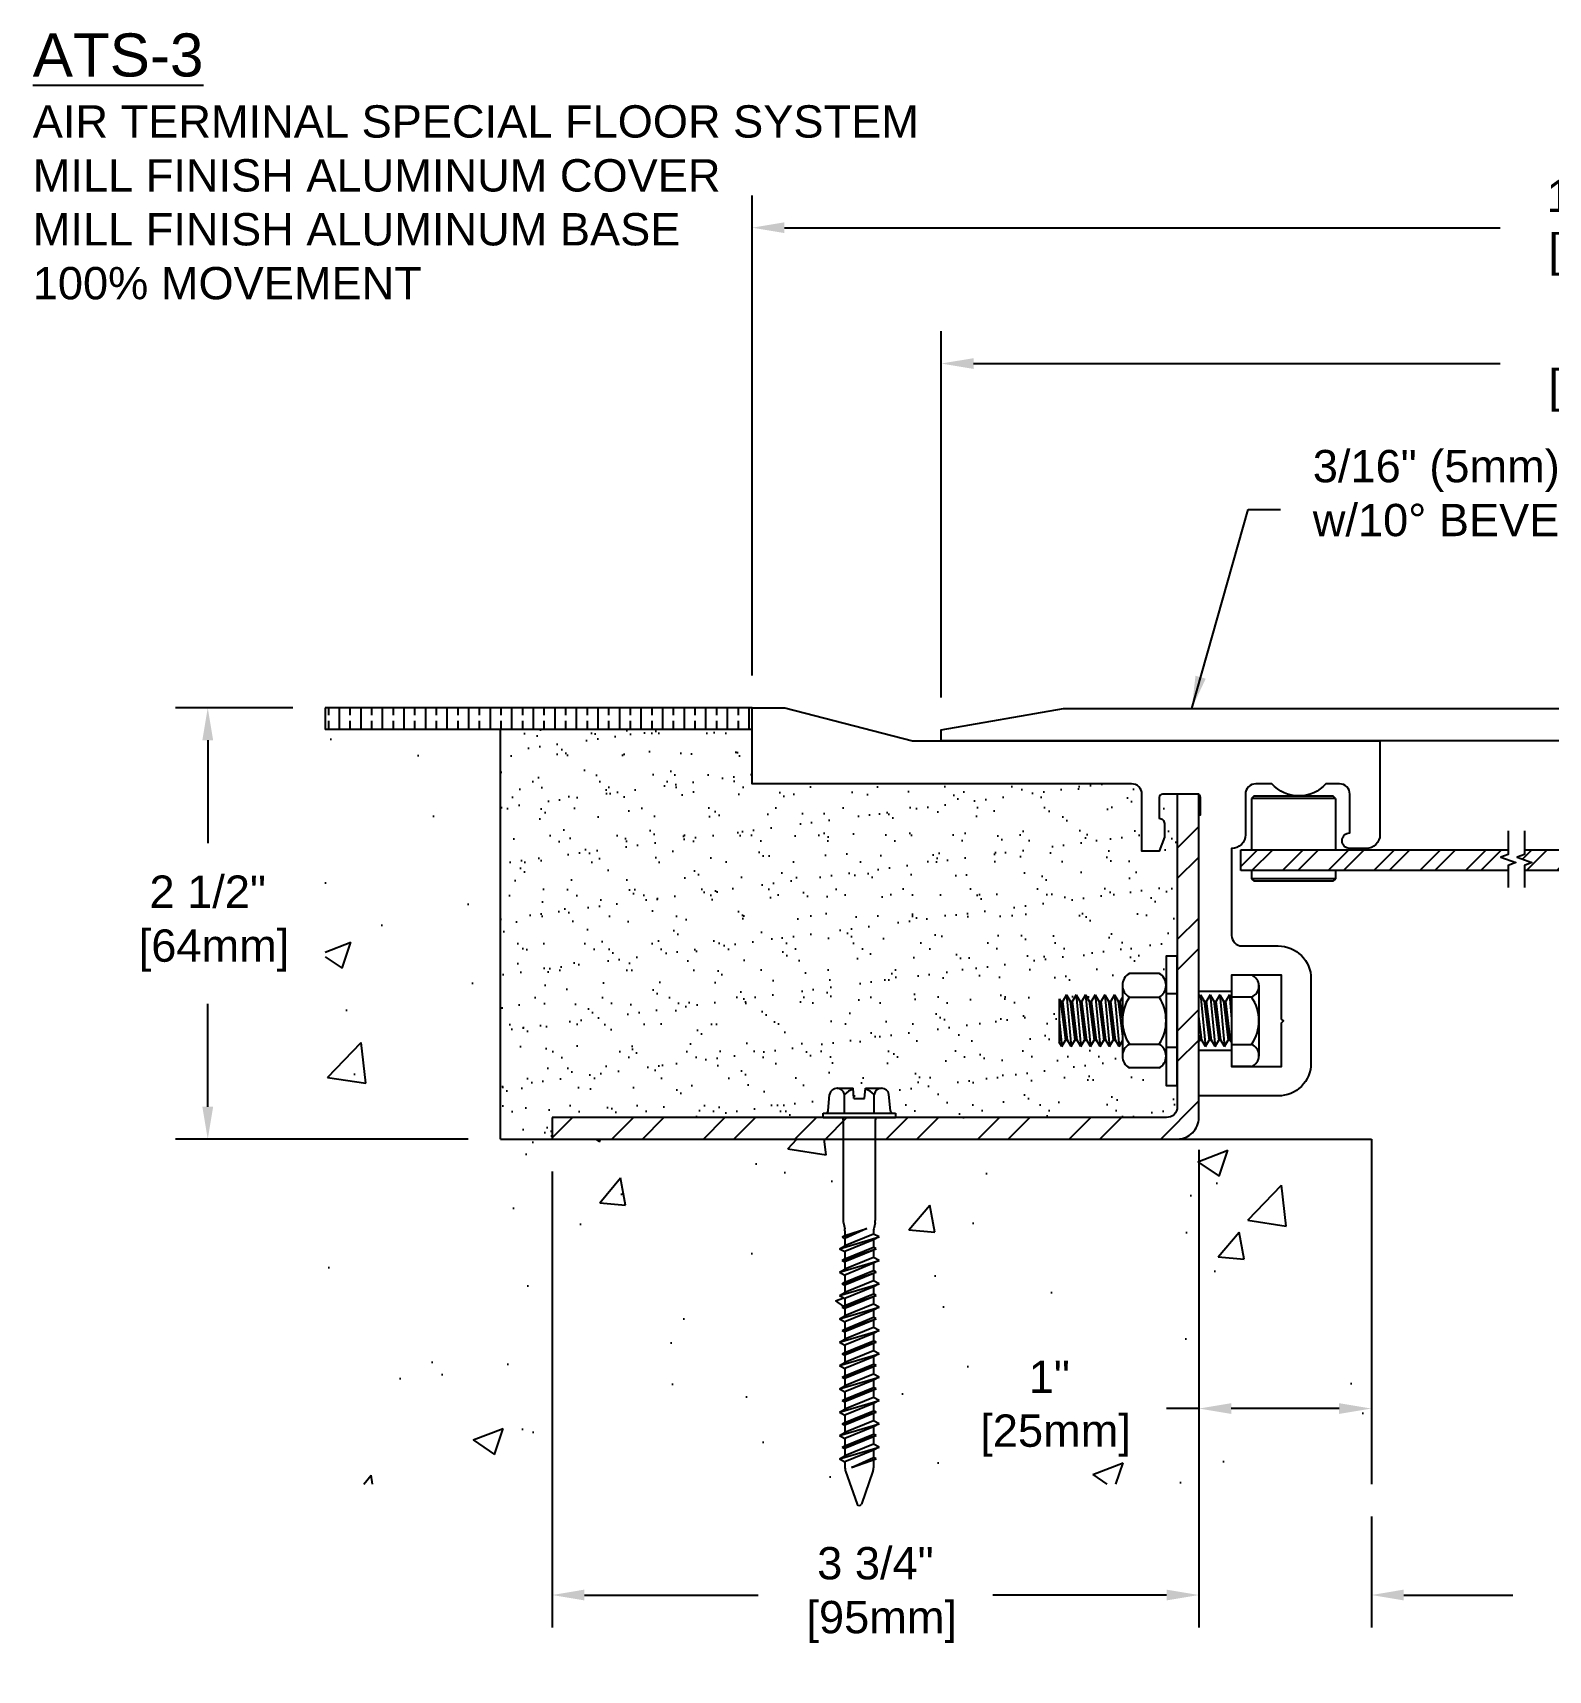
# Model space of a CAD drawing. Header units: inches. Extents: x -2.4 to 38.5, y -1.1 to 8.4.
# Drawn here: x -2.42 to 6.37, y -1.08 to 8.41 of the extents above; entities that cross this region are included whole.
import ezdxf

# ---------------------------------------------------------------- set-up
doc = ezdxf.new("R2010")
doc.units = ezdxf.units.IN
doc.header["$MEASUREMENT"] = 0
doc.linetypes.add('HIDDEN', pattern=[0.375, 0.25, -0.125])
for name, color, linetype in [('Anchors', 4, 'Continuous'), ('Conditions', 1, 'Continuous'), ('Dimensions', 3, 'Continuous'), ('Metals', 7, 'Continuous'), ('Text', 2, 'Continuous')]:
    doc.layers.add(name, color=color, linetype=linetype)
doc.styles.add('Arial', font='arial.ttf')
doc.dimstyles.new('Arial', dxfattribs={"dimtxt": 0.1875, "dimasz": 0.1875, "dimexe": 0.1875, "dimexo": 0.1875, "dimgap": 0.1875, "dimtad": 0, "dimtih": 1, "dimtoh": 1, "dimdec": 4, "dimzin": 0, "dimdsep": 46, "dimlunit": 4, "dimtxsty": 'Arial', "dimcen": 0.1875, "dimadec": 0, "dimazin": 0, "dimtfac": 1, "dimtdec": 4, "dimtofl": 0, "dimtmove": 0, "dimatfit": 3, "dimfxl": 0, "dimfrac": 2, "dimtolj": 1, "dimtzin": 0, "dimarcsym": 0})

# ---------------------------------------------------------------- blocks, each defined once
blk = doc.blocks.new('cp1125')
h = blk.add_hatch()
h.set_pattern_fill('ANSI32', color=256, style=0)
h.paths.add_polyline_path([(4.1276, 21.8435, 0.414214), (4.2526, 21.9685), (4.2526, 23.8435), (4.1276, 23.8435), (4.1276, 22.031, -0.414214), (4.0651, 21.9685), (0.5026, 21.9685), (0.5026, 21.8435)])
blk.add_lwpolyline([(0.5026, 21.9685), (0.5026, 21.8435), (4.1276, 21.8435, 0.414214), (4.2526, 21.9685), (4.2526, 23.8435), (4.1276, 23.8435), (4.1276, 22.031, -0.414214), (4.0651, 21.9685)], format="xyb", close=True)
blk = doc.blocks.new('at11')
blk.add_lwpolyline([(-0.2806, 1.6944, -0.414214), (-0.2206, 1.7544), (-0.1422, 1.7544, 0.447214), (0.1709, 1.7544), (0.2644, 1.7544, -0.414214), (0.3244, 1.6944), (0.3244, 1.4594, 0.414214), (0.4044, 1.3794), (0.4044, 0.8744, -0.414214), (0.3444, 0.8144), (0.1344, 0.8144, 0.414214), (-0.0556, 0.6244), (-0.0556, 0.1344, 0.414214), (0.1344, -0.0556), (0.5944, -0.0556), (0.5944, 0.2094), (0.4044, 0.2094), (0.4044, 0.1144), (0.1144, 0.1144), (0.1144, 0.3694), (0.1044, 0.3794), (0.1144, 0.3894), (0.1144, 0.6444), (0.4044, 0.6444), (0.4044, 0.5494), (0.5944, 0.5494), (0.5944, 1.5744), (0.5844, 1.5744), (0.5844, 1.6744, -0.414214), (0.6044, 1.6944), (0.8044, 1.6944, -0.414214), (0.8244, 1.6744), (0.8244, 1.5544, 0.414214), (0.7944, 1.5244), (0.7944, 1.4444), (0.8244, 1.3644), (0.9244, 1.3644), (0.9244, 1.6944, -0.414214), (0.9844, 1.7544), (3.1844, 1.7544), (3.1844, 2.1944), (2.9944, 2.1944), (2.2544, 2.0044), (-0.4556, 2.0044), (-0.4556, 1.4594, 0.414214), (-0.3756, 1.3794), (-0.2806, 1.3794, 1), (-0.2806, 1.4694)], format="xyb", close=True)
blk = doc.blocks.new('*D6')
at = {"layer": 'Defpoints', "color": 0}
for p in [(4.3422, 2.125), (0.5922, 2), (4.3422, -0.6437)]:
    blk.add_point(p, dxfattribs=at)
at = {"layer": 'Dimensions', "color": 0, "lineweight": -2}
for p, q in [((4.3422, 1.9375), (4.3422, -0.8312)), ((0.5922, 1.8125), (0.5922, -0.8312)), ((0.7797, -0.6437), (1.7877, -0.6437)), ((4.1547, -0.6437), (3.1468, -0.6437))]:
    blk.add_line(p, q, dxfattribs=at)
at = {"layer": 'Dimensions', "color": 0}
for points in [[(0.7797, -0.6124), (0.7797, -0.6749), (0.5922, -0.6437)], [(4.1547, -0.6124), (4.1547, -0.6749), (4.3422, -0.6437)]]:
    blk.add_solid(points, dxfattribs=at)
at = {"layer": 'Dimensions', "color": 0, "insert": (2.4672, -0.6437), "char_height": 0.1875, "attachment_point": 5, "style": 'Arial'}
blk.add_mtext('\\A1;3 3/4"\\P [95mm]', dxfattribs=at)
blk = doc.blocks.new('*D7')
at = {"layer": 'Defpoints', "color": 0}
for p in [(-0.7239, 4.5), (-1.4038, 2), (0.2931, 2)]:
    blk.add_point(p, dxfattribs=at)
at = {"layer": 'Dimensions', "color": 0, "lineweight": -2}
for p, q in [((-0.9114, 4.5), (-1.5913, 4.5)), ((-1.4038, 4.3125), (-1.4038, 3.7155)), ((-1.4038, 2.1875), (-1.4038, 2.7845)), ((0.1056, 2), (-1.5913, 2))]:
    blk.add_line(p, q, dxfattribs=at)
at = {"layer": 'Dimensions', "color": 0}
for points in [[(-1.435, 4.3125), (-1.3725, 4.3125), (-1.4038, 4.5)], [(-1.435, 2.1875), (-1.3725, 2.1875), (-1.4038, 2)]]:
    blk.add_solid(points, dxfattribs=at)
at = {"layer": 'Dimensions', "color": 0, "insert": (-1.4038, 3.25), "char_height": 0.1875, "attachment_point": 5, "style": 'Arial'}
blk.add_mtext('\\A1;2 1/2"\\P [64mm]', dxfattribs=at)
blk = doc.blocks.new('316alumplt')
blk.add_lwpolyline([(3.3771, 20.7674), (3.3771, 20.8299), (4.086, 20.9549), (10.6557, 20.9549), (11.3646, 20.8299), (11.3646, 20.7674)], close=True)
blk = doc.blocks.new('TH14214')
for p, q in [((-0.1803, 0.0387), (-0.172, 0.1335)), ((-0.129, 0.17), (-0.0362, 0.17)), ((-0.086, 0.025), (-0.086, 0.1335)), ((-0.031, 0.11), (-0.0362, 0.17)), ((-0.031, 0.11), (0.031, 0.11)), ((0.031, 0.11), (0.0362, 0.17)), ((0.0362, 0.17), (0.129, 0.17)), ((0.086, 0.025), (0.086, 0.1335)), ((0.1803, 0.0387), (0.172, 0.1335)), ((-0.209, 0), (-0.209, 0.025)), ((-0.209, 0.025), (0.209, 0.025)), ((-0.209, 0), (0.209, 0)), ((0.209, 0.025), (0.209, 0)), ((-0.093, -0.0147), (-0.093, -0.5974)), ((0.093, -0.0147), (0.093, -0.5974)), ((-0.0983, -0.6927), (0.0428, -0.6441)), ((-0.0917, -0.6102), (-0.0843, -0.6448)), ((-0.083, -0.6845), (0.0428, -0.6441)), ((0.0428, -0.6441), (-0.083, -0.7009)), ((-0.083, -0.6576), (-0.083, -0.6845)), ((0.083, -0.6576), (0.083, -0.6755)), ((0.0917, -0.6102), (0.0843, -0.6448)), ((-0.115, -0.7604), (0.115, -0.6927)), ((-0.115, -0.7604), (-0.083, -0.7432)), ((-0.0983, -0.6927), (-0.083, -0.6845)), ((-0.0983, -0.6927), (-0.083, -0.7009)), ((0.083, -0.6755), (-0.083, -0.7432)), ((-0.083, -0.7009), (-0.083, -0.7432)), ((0.083, -0.7099), (-0.083, -0.7776)), ((-0.083, -0.8199), (0.083, -0.7522)), ((0.115, -0.6927), (0.083, -0.6755)), ((0.115, -0.6927), (0.083, -0.7099)), ((0.083, -0.7099), (0.083, -0.7522)), ((0.0983, -0.7604), (0.083, -0.7522)), ((-0.115, -0.7604), (-0.083, -0.7776)), ((-0.115, -0.8958), (0.115, -0.8281)), ((-0.0983, -0.8281), (0.0983, -0.7604)), ((-0.0983, -0.8281), (-0.083, -0.8199)), ((-0.0983, -0.8281), (-0.083, -0.8363)), ((0.083, -0.7686), (-0.083, -0.8363)), ((-0.083, -0.7776), (-0.083, -0.8199)), ((0.083, -0.8109), (-0.083, -0.8786)), ((-0.083, -0.8363), (-0.083, -0.8786)), ((0.083, -0.8454), (-0.083, -0.9131)), ((0.0983, -0.7604), (0.083, -0.7686)), ((0.083, -0.7686), (0.083, -0.8109)), ((0.115, -0.8281), (0.083, -0.8109)), ((0.115, -0.8281), (0.083, -0.8454)), ((0.083, -0.8454), (0.083, -0.8876)), ((-0.115, -0.8958), (-0.083, -0.8786)), ((-0.115, -0.8958), (-0.083, -0.9131)), ((-0.0983, -0.9635), (0.0983, -0.8958)), ((-0.083, -0.9553), (0.083, -0.8876)), ((0.083, -0.9041), (-0.083, -0.9718)), ((-0.083, -0.9131), (-0.083, -0.9553)), ((0.083, -0.9463), (-0.083, -1.014)), ((0.0983, -0.8958), (0.083, -0.8876)), ((0.0983, -0.8958), (0.083, -0.9041)), ((0.083, -0.9041), (0.083, -0.9463)), ((0.115, -0.9635), (0.083, -0.9463)), ((-0.115, -1.0312), (0.115, -0.9635)), ((-0.115, -1.0312), (-0.083, -1.014)), ((-0.115, -1.0312), (-0.083, -1.0485)), ((-0.0983, -0.9635), (-0.083, -0.9553)), ((-0.0983, -0.9635), (-0.083, -0.9718)), ((-0.0983, -1.099), (0.0983, -1.0312)), ((-0.083, -0.9718), (-0.083, -1.014)), ((0.083, -0.9808), (-0.083, -1.0485)), ((-0.083, -1.0907), (0.083, -1.023)), ((0.083, -1.0395), (-0.083, -1.1072)), ((0.115, -0.9635), (0.083, -0.9808)), ((0.083, -0.9808), (0.083, -1.023)), ((0.0983, -1.0312), (0.083, -1.023)), ((0.0983, -1.0312), (0.083, -1.0395)), ((0.083, -1.0395), (0.083, -1.0817)), ((-0.115, -1.1667), (0.115, -1.099)), ((-0.0983, -1.099), (-0.083, -1.0907)), ((-0.0983, -1.099), (-0.083, -1.1072)), ((-0.083, -1.0485), (-0.083, -1.0907)), ((0.083, -1.0817), (-0.083, -1.1494)), ((-0.083, -1.1072), (-0.083, -1.1494)), ((0.083, -1.1162), (-0.083, -1.1839)), ((0.115, -1.099), (0.083, -1.0817)), ((0.115, -1.099), (0.083, -1.1162)), ((0.083, -1.1162), (0.083, -1.1584)), ((-0.115, -1.1667), (-0.083, -1.1494)), ((-0.115, -1.1667), (-0.083, -1.1839)), ((-0.0983, -1.2344), (0.0983, -1.1667)), ((-0.0983, -1.2344), (-0.083, -1.2262)), ((-0.083, -1.2262), (0.083, -1.1584)), ((0.083, -1.1749), (-0.083, -1.2426)), ((-0.083, -1.1839), (-0.083, -1.2262)), ((0.083, -1.2171), (-0.083, -1.2849)), ((0.0983, -1.1667), (0.083, -1.1584)), ((0.0983, -1.1667), (0.083, -1.1749)), ((0.083, -1.1749), (0.083, -1.2171)), ((0.115, -1.2344), (0.083, -1.2171)), ((-0.115, -1.3021), (0.115, -1.2344)), ((-0.115, -1.3021), (-0.083, -1.2849)), ((-0.115, -1.3021), (-0.083, -1.3193)), ((-0.0983, -1.2344), (-0.083, -1.2426)), ((-0.0983, -1.3698), (0.0983, -1.3021)), ((-0.083, -1.2426), (-0.083, -1.2849)), ((0.083, -1.2516), (-0.083, -1.3193)), ((-0.083, -1.3616), (0.083, -1.2939)), ((0.083, -1.3103), (-0.083, -1.378)), ((-0.083, -1.3193), (-0.083, -1.3616)), ((0.115, -1.2344), (0.083, -1.2516)), ((0.083, -1.2516), (0.083, -1.2939)), ((0.0983, -1.3021), (0.083, -1.2939)), ((0.0983, -1.3021), (0.083, -1.3103)), ((0.083, -1.3103), (0.083, -1.3526)), ((-0.115, -1.4375), (0.115, -1.3698)), ((-0.115, -1.4375), (-0.083, -1.4203)), ((-0.0983, -1.3698), (-0.083, -1.3616)), ((-0.0983, -1.3698), (-0.083, -1.378)), ((0.083, -1.3526), (-0.083, -1.4203)), ((-0.083, -1.378), (-0.083, -1.4203)), ((0.083, -1.387), (-0.083, -1.4547)), ((0.115, -1.3698), (0.083, -1.3526)), ((0.115, -1.3698), (0.083, -1.387)), ((0.083, -1.387), (0.083, -1.4293)), ((-0.115, -1.4375), (-0.083, -1.4547)), ((-0.115, -1.5729), (0.115, -1.5052)), ((-0.0983, -1.5052), (0.0983, -1.4375)), ((-0.0983, -1.5052), (-0.083, -1.497)), ((-0.0983, -1.5052), (-0.083, -1.5134)), ((-0.083, -1.497), (0.083, -1.4293)), ((0.083, -1.4457), (-0.083, -1.5134)), ((-0.083, -1.4547), (-0.083, -1.497)), ((0.083, -1.488), (-0.083, -1.5557)), ((-0.083, -1.5134), (-0.083, -1.5557)), ((0.0983, -1.4375), (0.083, -1.4293)), ((0.0983, -1.4375), (0.083, -1.4457)), ((0.083, -1.4457), (0.083, -1.488)), ((0.115, -1.5052), (0.083, -1.488)), ((0.115, -1.5052), (0.083, -1.5224)), ((-0.115, -1.5729), (-0.083, -1.5557)), ((-0.115, -1.5729), (-0.083, -1.5901)), ((-0.0983, -1.6406), (0.0983, -1.5729)), ((0.083, -1.5224), (-0.083, -1.5901)), ((-0.083, -1.6324), (0.083, -1.5647)), ((0.083, -1.5811), (-0.083, -1.6488)), ((-0.083, -1.5901), (-0.083, -1.6324)), ((0.083, -1.5224), (0.083, -1.5647)), ((0.0983, -1.5729), (0.083, -1.5647)), ((0.0983, -1.5729), (0.083, -1.5811)), ((0.083, -1.5811), (0.083, -1.6234)), ((-0.115, -1.7083), (0.115, -1.6406)), ((-0.115, -1.7083), (-0.083, -1.6911)), ((-0.115, -1.7083), (-0.083, -1.7256)), ((-0.0983, -1.6406), (-0.083, -1.6324)), ((-0.0983, -1.6406), (-0.083, -1.6488)), ((-0.0983, -1.776), (0.0983, -1.7083)), ((0.083, -1.6234), (-0.083, -1.6911)), ((-0.083, -1.6488), (-0.083, -1.6911)), ((0.083, -1.6579), (-0.083, -1.7256)), ((-0.083, -1.7678), (0.083, -1.7001)), ((0.115, -1.6406), (0.083, -1.6234)), ((0.115, -1.6406), (0.083, -1.6579)), ((0.083, -1.6579), (0.083, -1.7001)), ((0.0983, -1.7083), (0.083, -1.7001)), ((0.0983, -1.7083), (0.083, -1.7166)), ((-0.115, -1.8437), (0.115, -1.776)), ((-0.0983, -1.776), (-0.083, -1.7678)), ((-0.0983, -1.776), (-0.083, -1.7843)), ((0.083, -1.7166), (-0.083, -1.7843)), ((-0.083, -1.7256), (-0.083, -1.7678)), ((0.083, -1.7588), (-0.083, -1.8265)), ((-0.083, -1.7843), (-0.083, -1.8265)), ((0.083, -1.7933), (-0.083, -1.861)), ((0.083, -1.7166), (0.083, -1.7588)), ((0.115, -1.776), (0.083, -1.7588)), ((0.115, -1.776), (0.083, -1.7933)), ((0.083, -1.7933), (0.083, -1.8355)), ((-0.115, -1.8437), (-0.083, -1.8265)), ((-0.115, -1.8437), (-0.083, -1.861)), ((-0.0983, -1.9115), (0.0983, -1.8437)), ((-0.083, -1.9032), (0.083, -1.8355)), ((0.083, -1.852), (-0.083, -1.9197)), ((-0.083, -1.861), (-0.083, -1.9032)), ((0.083, -1.8942), (-0.083, -1.9619)), ((0.0983, -1.8437), (0.083, -1.8355)), ((0.0983, -1.8437), (0.083, -1.852)), ((0.083, -1.852), (0.083, -1.8942)), ((0.115, -1.9115), (0.083, -1.8942)), ((-0.115, -1.9792), (0.115, -1.9115)), ((-0.115, -1.9792), (-0.083, -1.9619)), ((-0.115, -1.9792), (-0.083, -1.9964)), ((-0.0983, -1.9115), (-0.083, -1.9032)), ((-0.0983, -1.9115), (-0.083, -1.9197)), ((-0.083, -1.9197), (-0.083, -1.9619)), ((0.083, -1.9287), (-0.083, -1.9964)), ((-0.0447, -2.0284), (0.083, -1.9709)), ((-0.0447, -2.0284), (0.0983, -1.9792)), ((0.083, -1.9874), (-0.0447, -2.0284)), ((0.115, -1.9115), (0.083, -1.9287)), ((0.083, -1.9287), (0.083, -1.9709)), ((0.0983, -1.9792), (0.083, -1.9709)), ((0.0983, -1.9792), (0.083, -1.9874)), ((0.083, -1.9874), (0.083, -2.0309)), ((-0.083, -1.9964), (-0.083, -2.0309)), ((-0.0795, -2.0514), (-0.0129, -2.2417)), ((0.0795, -2.0514), (0.0129, -2.2417))]:
    blk.add_line(p, q)
for centre, radius, start, end in [((-0.129, 0.1264), 0.0436, 9.28497, 170.71503), ((0, 0.0505), 0.1195, 107.42152, 136.04074), ((0, 0.0505), 0.1195, 43.95926, 72.57848), ((0.129, 0.1264), 0.0436, 9.28497, 170.71503), ((-0.1952, 0.04), 0.015, 270, 355), ((0.1952, 0.04), 0.015, 185, 270), ((-0.1077, -0.0147), 0.0147, 0, 90), ((0.1077, -0.0147), 0.0147, 90, 180), ((-0.031, -0.5974), 0.062, 180, 191.9357), ((-0.145, -0.6576), 0.062, 0, 11.9357), ((0.145, -0.6576), 0.062, 168.0643, 180), ((0.031, -0.5974), 0.062, 348.0643, 0), ((-0.021, -2.0309), 0.062, 180, 199.30575), ((0.021, -2.0309), 0.062, 340.69425, 0), ((0, -2.2359), 0.0141, 204.10008, 335.89992)]:
    blk.add_arc(centre, radius, start, end)
blk = doc.blocks.new('*D11')
at = {"layer": 'Defpoints', "color": 0}
for p in [(11.9322, 7.2847), (1.7522, 4.5), (11.9322, 4.5)]:
    blk.add_point(p, dxfattribs=at)
at = {"layer": 'Dimensions', "color": 0, "lineweight": -2}
for p, q in [((1.7522, 4.6875), (1.7522, 7.4722)), ((11.9322, 4.6875), (11.9322, 7.4722)), ((1.9397, 7.2847), (6.0899, 7.2847)), ((11.7447, 7.2847), (7.5946, 7.2847))]:
    blk.add_line(p, q, dxfattribs=at)
at = {"layer": 'Dimensions', "color": 0}
for points in [[(1.9397, 7.3159), (1.9397, 7.2534), (1.7522, 7.2847)], [(11.7447, 7.3159), (11.7447, 7.2534), (11.9322, 7.2847)]]:
    blk.add_solid(points, dxfattribs=at)
at = {"layer": 'Dimensions', "color": 0, "insert": (6.8422, 7.2847), "char_height": 0.1875, "attachment_point": 5, "style": 'Arial'}
blk.add_mtext('\\A1;10 3/16"\\P [259mm]', dxfattribs=at)
blk = doc.blocks.new('*D12')
at = {"layer": 'Defpoints', "color": 0}
for p in [(10.836, 6.4969), (2.8485, 4.3725), (10.836, 4.3725)]:
    blk.add_point(p, dxfattribs=at)
at = {"layer": 'Dimensions', "color": 0, "lineweight": -2}
for p, q in [((2.8485, 4.56), (2.8485, 6.6844)), ((10.836, 4.56), (10.836, 6.6844)), ((3.036, 6.4969), (6.0899, 6.4969)), ((10.6485, 6.4969), (7.5946, 6.4969))]:
    blk.add_line(p, q, dxfattribs=at)
at = {"layer": 'Dimensions', "color": 0}
for points in [[(3.036, 6.5281), (3.036, 6.4656), (2.8485, 6.4969)], [(10.6485, 6.5281), (10.6485, 6.4656), (10.836, 6.4969)]]:
    blk.add_solid(points, dxfattribs=at)
at = {"layer": 'Dimensions', "color": 0, "insert": (6.8422, 6.4969), "char_height": 0.1875, "attachment_point": 5, "style": 'Arial'}
blk.add_mtext('\\A1;8"\\P [203mm]', dxfattribs=at)
blk = doc.blocks.new('*D13')
at = {"layer": 'Defpoints', "color": 0}
for p in [(4.3422, 2.125), (5.3422, 2), (5.3422, 0.4375)]:
    blk.add_point(p, dxfattribs=at)
at = {"layer": 'Dimensions', "color": 0, "lineweight": -2}
for p, q in [((4.3422, 1.9375), (4.3422, 0.25)), ((5.3422, 1.8125), (5.3422, 0.25)), ((4.3422, 0.4375), (4.1547, 0.4375)), ((5.1547, 0.4375), (4.5297, 0.4375))]:
    blk.add_line(p, q, dxfattribs=at)
at = {"layer": 'Dimensions', "color": 0}
for points in [[(4.5297, 0.4688), (4.5297, 0.4063), (4.3422, 0.4375)], [(5.1547, 0.4688), (5.1547, 0.4063), (5.3422, 0.4375)]]:
    blk.add_solid(points, dxfattribs=at)
at = {"layer": 'Dimensions', "color": 0, "insert": (3.4752, 0.4375), "char_height": 0.1875, "attachment_point": 5, "style": 'Arial'}
blk.add_mtext('\\A1;1"\\P [25mm]', dxfattribs=at)
blk = doc.blocks.new('*D14')
at = {"layer": 'Defpoints', "color": 0}
for p in [(5.3422, 0), (8.3422, 0), (8.3422, -0.6437)]:
    blk.add_point(p, dxfattribs=at)
at = {"layer": 'Dimensions', "color": 0, "lineweight": -2}
for p, q in [((5.3422, -0.1875), (5.3422, -0.8312)), ((8.3422, -0.1875), (8.3422, -0.8312)), ((5.5297, -0.6437), (6.1627, -0.6437)), ((8.1547, -0.6437), (7.5218, -0.6437))]:
    blk.add_line(p, q, dxfattribs=at)
at = {"layer": 'Dimensions', "color": 0}
for points in [[(5.5297, -0.6124), (5.5297, -0.6749), (5.3422, -0.6437)], [(8.1547, -0.6124), (8.1547, -0.6749), (8.3422, -0.6437)]]:
    blk.add_solid(points, dxfattribs=at)
at = {"layer": 'Dimensions', "color": 0, "insert": (6.8422, -0.6437), "char_height": 0.1875, "attachment_point": 5, "style": 'Arial'}
blk.add_mtext('\\A1;3"\\P [76mm]', dxfattribs=at)
blk = doc.blocks.new('HRPB8516')
h = blk.add_hatch()
h.set_pattern_fill('ANSI32', color=256, scale=0.5, style=0)
h.set_pattern_definition([(45, (-0.33486, -8.23346), (-0.1325825, 0.1325825), []), (45, (-0.24647, -8.23346), (-0.1325825, 0.1325825), [])])
h.paths.add_polyline_path([(8.0195, 3.6581), (8.0195, 3.6304), (7.9766, 3.6148), (8.0625, 3.5835), (8.0195, 3.5679), (8.0195, 3.5381), (9.5712, 3.5381), (9.5712, 3.6581)])
h.paths.add_polyline_path([(6.7017, 3.6581), (6.7017, 3.6304), (6.6588, 3.6148), (6.7446, 3.5835), (6.7017, 3.5679), (6.7017, 3.5381), (7.926, 3.5381), (7.926, 3.5679), (7.9689, 3.5835), (7.8831, 3.6148), (7.926, 3.6304), (7.926, 3.6581)])
h.paths.add_polyline_path([(5.0565, 3.6581), (5.0565, 3.5381), (6.6081, 3.5381), (6.6081, 3.5679), (6.6511, 3.5835), (6.5652, 3.6148), (6.6081, 3.6304), (6.6081, 3.6581)])
for p, q in [((5.134, 3.9706), (5.119, 3.9556)), ((5.6053, 3.9556), (5.119, 3.9556)), ((5.119, 3.9556), (5.119, 3.6581)), ((5.134, 3.9706), (5.5903, 3.9706)), ((5.6053, 3.9556), (5.5903, 3.9706)), ((5.6053, 3.9556), (5.6053, 3.6581)), ((9.0224, 3.9556), (9.0374, 3.9706)), ((9.0224, 3.9556), (9.5087, 3.9556)), ((9.0224, 3.9556), (9.0224, 3.6581)), ((9.4937, 3.9706), (9.0374, 3.9706)), ((9.4937, 3.9706), (9.5087, 3.9556)), ((9.5087, 3.9556), (9.5087, 3.6581)), ((5.0565, 3.5381), (5.0565, 3.6581)), ((5.0565, 3.6581), (6.6081, 3.6581)), ((6.7017, 3.6581), (7.926, 3.6581)), ((8.0195, 3.6581), (9.5712, 3.6581)), ((9.5712, 3.6581), (9.5712, 3.5381)), ((6.6081, 3.5381), (5.0565, 3.5381)), ((5.119, 3.5381), (5.119, 3.4906)), ((5.6053, 3.5381), (5.6053, 3.4906)), ((7.926, 3.5381), (6.7017, 3.5381)), ((9.5712, 3.5381), (8.0195, 3.5381)), ((9.0224, 3.5381), (9.0224, 3.4906)), ((9.5087, 3.5381), (9.5087, 3.4906)), ((5.6053, 3.4906), (5.119, 3.4906)), ((5.119, 3.4906), (5.134, 3.4756)), ((5.5903, 3.4756), (5.134, 3.4756)), ((5.6053, 3.4906), (5.5903, 3.4756)), ((9.0224, 3.4906), (9.5087, 3.4906)), ((9.0224, 3.4906), (9.0374, 3.4756)), ((9.0374, 3.4756), (9.4937, 3.4756)), ((9.5087, 3.4906), (9.4937, 3.4756))]:
    blk.add_line(p, q)
at = {"linetype": 'Continuous'}
for points in [[(6.6081, 3.7673), (6.6081, 3.6304), (6.5652, 3.6148), (6.6511, 3.5835), (6.6081, 3.5679), (6.6081, 3.4402)], [(6.7017, 3.7673), (6.7017, 3.6304), (6.6588, 3.6148), (6.7446, 3.5835), (6.7017, 3.5679), (6.7017, 3.4402)], [(7.926, 3.7673), (7.926, 3.6304), (7.8831, 3.6148), (7.9689, 3.5835), (7.926, 3.5679), (7.926, 3.4402)], [(8.0195, 3.7673), (8.0195, 3.6304), (7.9766, 3.6148), (8.0625, 3.5835), (8.0195, 3.5679), (8.0195, 3.4402)]]:
    blk.add_lwpolyline(points, dxfattribs=at)
blk = doc.blocks.new('H5161')
for p, q in [((-0.2635, 0.1144), (-0.2635, 0)), ((-0.2062, 0.1584), (0.2062, 0.1584)), ((-0.1375, 0), (-0.1375, 0.1144)), ((0.1375, 0), (0.1375, 0.1144)), ((0.2665, 0.1144), (0.2665, 0)), ((-0.2635, 0), (0.2665, 0)), ((-0.15, -0.0131), (-0.1271, 0)), ((-0.15, -0.0131), (-0.0083, 0)), ((0.1244, 0), (0.113, -0.0066)), ((-0.15, -0.0131), (-0.113, -0.0343)), ((-0.15, -0.0687), (0.15, -0.0409)), ((-0.15, -0.0687), (-0.113, -0.0475)), ((-0.15, -0.0687), (-0.113, -0.0899)), ((0.113, -0.0066), (-0.113, -0.0343)), ((-0.113, -0.0475), (0.113, -0.0197)), ((-0.113, -0.0475), (-0.113, -0.0343)), ((0.113, -0.0621), (-0.113, -0.0899)), ((-0.113, -0.103), (0.113, -0.0752)), ((-0.113, -0.103), (-0.113, -0.0899)), ((0.113, -0.0197), (0.113, -0.0066)), ((0.15, -0.0409), (0.113, -0.0197)), ((0.15, -0.0409), (0.113, -0.0621)), ((0.113, -0.0752), (0.113, -0.0621)), ((0.15, -0.0965), (0.113, -0.0752)), ((-0.15, -0.1242), (0.15, -0.0965)), ((-0.15, -0.1242), (-0.113, -0.103)), ((-0.15, -0.1242), (-0.113, -0.1455)), ((-0.15, -0.1798), (0.15, -0.152)), ((-0.15, -0.1798), (-0.113, -0.1586)), ((-0.15, -0.1798), (-0.1322, -0.19)), ((0.113, -0.1177), (-0.113, -0.1455)), ((-0.113, -0.1586), (0.113, -0.1308)), ((-0.113, -0.1586), (-0.113, -0.1455)), ((0.113, -0.1732), (-0.0235, -0.19)), ((0.0833, -0.19), (0.113, -0.1864)), ((0.15, -0.0965), (0.113, -0.1177)), ((0.113, -0.1308), (0.113, -0.1177)), ((0.15, -0.152), (0.113, -0.1308)), ((0.15, -0.152), (0.113, -0.1732)), ((0.113, -0.1864), (0.113, -0.1732)), ((0.1194, -0.19), (0.113, -0.1864)), ((-0.15, -0.6798), (0.15, -0.652)), ((-0.15, -0.6798), (-0.113, -0.6586)), ((-0.1342, -0.6333), (-0.113, -0.6455)), ((-0.113, -0.6586), (0.0925, -0.6333)), ((-0.0142, -0.6333), (-0.113, -0.6455)), ((-0.113, -0.6586), (-0.113, -0.6455)), ((0.15, -0.652), (0.113, -0.6732)), ((0.15, -0.652), (0.1174, -0.6333)), ((-0.15, -0.6798), (-0.113, -0.701)), ((-0.15, -0.7353), (0.15, -0.7076)), ((-0.15, -0.7353), (-0.113, -0.7141)), ((-0.15, -0.7353), (-0.113, -0.7566)), ((0.113, -0.6732), (-0.113, -0.701)), ((-0.113, -0.7141), (0.113, -0.6864)), ((-0.113, -0.7141), (-0.113, -0.701)), ((0.113, -0.7288), (-0.113, -0.7566)), ((-0.113, -0.7697), (0.113, -0.7419)), ((-0.113, -0.7697), (-0.113, -0.7566)), ((0.113, -0.6864), (0.113, -0.6732)), ((0.15, -0.7076), (0.113, -0.6864)), ((0.15, -0.7076), (0.113, -0.7288)), ((0.113, -0.7419), (0.113, -0.7288)), ((0.15, -0.7631), (0.113, -0.7419)), ((-0.15, -0.7909), (0.15, -0.7631)), ((-0.15, -0.7909), (-0.113, -0.7697)), ((-0.15, -0.7909), (-0.113, -0.8121)), ((-0.15, -0.8465), (0.15, -0.8187)), ((-0.15, -0.8465), (-0.113, -0.8252)), ((-0.15, -0.8465), (-0.113, -0.8677)), ((0.113, -0.7843), (-0.113, -0.8121)), ((-0.113, -0.8252), (0.113, -0.7975)), ((-0.113, -0.8252), (-0.113, -0.8121)), ((0.113, -0.8399), (-0.113, -0.8677)), ((-0.113, -0.8808), (0.113, -0.853)), ((0.15, -0.7631), (0.113, -0.7843)), ((0.113, -0.7975), (0.113, -0.7843)), ((0.15, -0.8187), (0.113, -0.7975)), ((0.15, -0.8187), (0.113, -0.8399)), ((0.113, -0.853), (0.113, -0.8399)), ((0.15, -0.8742), (0.113, -0.853)), ((-0.15, -0.902), (0.15, -0.8742)), ((-0.15, -0.902), (-0.113, -0.8808)), ((-0.15, -0.902), (-0.113, -0.9232)), ((-0.15, -0.9576), (0.15, -0.9298)), ((-0.15, -0.9576), (-0.113, -0.9364)), ((-0.113, -0.8808), (-0.113, -0.8677)), ((0.113, -0.8955), (-0.113, -0.9232)), ((-0.113, -0.9364), (0.113, -0.9086)), ((-0.113, -0.9364), (-0.113, -0.9232)), ((0.15, -0.8742), (0.113, -0.8955)), ((0.113, -0.9086), (0.113, -0.8955)), ((0.15, -0.9298), (0.113, -0.9086)), ((0.15, -0.9298), (0.113, -0.951)), ((-0.15, -0.9576), (-0.113, -0.9788)), ((-0.1271, -1), (-0.113, -0.9919)), ((-0.1271, -1), (0.1244, -1)), ((0.113, -0.951), (-0.113, -0.9788)), ((-0.113, -0.9919), (0.113, -0.9641)), ((-0.113, -0.9919), (-0.113, -0.9788)), ((-0.0083, -1), (0.15, -0.9853)), ((0.113, -0.9641), (0.113, -0.951)), ((0.15, -0.9853), (0.113, -0.9641)), ((0.15, -0.9853), (0.1244, -1))]:
    blk.add_line(p, q)
for centre, radius, start, end in [((-0.2005, 0.0913), 0.0671, 20.13539, 159.86461), ((0, -0.0784), 0.2368, 54.51066, 125.48934), ((0.202, 0.0891), 0.0693, 21.40133, 158.59867)]:
    blk.add_arc(centre, radius, start, end)
for p in [(-0.113, -0.0475), (-0.113, -0.103), (-0.113, -0.1586), (-0.113, -0.6586), (-0.113, -0.7141), (-0.113, -0.7697), (-0.113, -0.8252), (-0.113, -0.8808), (-0.113, -0.9364), (-0.113, -0.9919)]:
    blk.add_point(p)
blk = doc.blocks.new('HN516')
for p, q in [((-0.2053, 0), (0.2053, 0)), ((-0.2737, -0.0403), (-0.2737, -0.213)), ((-0.1369, -0.213), (-0.1369, -0.0403)), ((0.1369, -0.213), (0.1369, -0.0403)), ((0.2737, -0.0403), (0.2737, -0.213)), ((-0.2053, -0.2533), (0.2053, -0.2533))]:
    blk.add_line(p, q)
for centre, radius, start, end in [((0, -0.2526), 0.2526, 57.19114, 122.80886), ((-0.2053, -0.0783), 0.0783, 29.02085, 150.97915), ((0.2053, -0.0783), 0.0783, 29.02085, 150.97915), ((-0.2053, -0.175), 0.0783, 209.02085, 330.97915), ((0, -0.0007), 0.2526, 237.19114, 302.80886), ((0.2053, -0.175), 0.0783, 209.02085, 330.97915)]:
    blk.add_arc(centre, radius, start, end)
blk = doc.blocks.new('SW14')
at = {"linetype": 'HIDDEN', "ltscale": 0.0625}
for p, q in [((7.1267, 2.4636), (7.1917, 2.4636)), ((7.1267, 2.1511), (7.1917, 2.1511))]:
    blk.add_line(p, q, dxfattribs=at)
blk.add_lwpolyline([(7.1267, 1.9324), (7.1267, 2.6824), (7.1917, 2.6824), (7.1917, 1.9324)], close=True)

msp = doc.modelspace()

# ---------------------------------------------------------------- hatches: boundary and pattern name
at = {"layer": 'Conditions'}
h = msp.add_hatch(dxfattribs=at)
h.set_pattern_fill('ANSI33', color=256, scale=0.5, angle=45, style=0)
h.set_pattern_definition([(90, (-1.39028, -14.82424), (-0.125, 3e-17), []), (90, (-1.32778, -14.76174), (-0.125, 3e-17), [0.0625, -0.03125])])
h.paths.add_polyline_path([(-0.72394, 4.5), (-0.72394, 4.375), (1.75224, 4.375), (1.75224, 4.5)])
h = msp.add_hatch(dxfattribs=at)
h.set_pattern_fill('AR-CONC', color=256, scale=0.25, style=0)
h.set_pattern_definition([(50, (-1.3903, -14.8242), (1.79315, -0.15688), [0.1875, -2.0625]), (355, (-1.3903, -14.8242), (-0.34688, 1.88048), [0.15, -1.65]), (100.451, (-1.2409, -14.8373), (1.44627, 1.7236), [0.15935, -1.75286]), (46.184, (-1.3903, -14.3242), (2.6681, -0.4138), [0.28125, -3.09375]), (96.636, (-1.168, -14.3587), (2.33666, 2.4353), [0.23903, -2.62928]), (351.184, (-1.3903, -14.3242), (2.33665, 2.4353), [0.225, -2.475]), (21, (-1.1403, -14.4492), (1.49227, -1.00655), [0.1875, -2.0625]), (326, (-1.1403, -14.4492), (0.60829, 1.81288), [0.15, -1.65]), (71.451, (-1.016, -14.5331), (2.10056, 0.80633), [0.15935, -1.75286]), (37.5, (-1.3903, -14.82424), (0.0304, 0.832235), [0, -1.63, 0, -1.675, 0, -1.65625]), (7.5, (-1.3903, -14.8242), (0.657674, 0.98603), [0, -0.955, 0, -1.5925, 0, -0.63125]), (327.5, (-1.9478, -14.82424), (1.334556, -0.056387), [0, -0.625, 0, -1.95, 0, -2.5875]), (317.5, (-2.1978, -14.8242), (1.457965, 0.25026), [0, -0.8125, 0, -1.295, 0, -1.8375])])
h.paths.add_polyline_path([(2.29049, 1.15324), (2.27523, 1.16146), (2.29049, 1.16968), (2.29049, 1.21193), (2.25849, 1.22917), (2.29049, 1.2464), (2.29049, 1.28866), (2.27523, 1.29688), (2.29049, 1.30509), (2.29049, 1.34735), (2.25849, 1.36458), (2.29049, 1.38182), (2.29049, 1.42407), (2.27523, 1.43229), (2.29049, 1.44051), (2.29049, 1.46735, 0.0521265), (2.28915, 1.48017), (2.28049, 1.52114), (2.28049, 2), (0.59224, 2), (0.29315, 2), (0.29315, 4.375), (-0.72394, 4.375), (-0.72394, 0), (2.31977, 0), (2.29398, 0.07362, -0.084437), (2.29049, 0.09412), (2.29049, 0.1286), (2.25849, 0.14583), (2.29049, 0.16307), (2.29049, 0.20532), (2.27523, 0.21354), (2.29049, 0.22176), (2.29049, 0.26402), (2.25849, 0.28125), (2.29049, 0.29848), (2.29049, 0.34074), (2.27523, 0.34896), (2.29049, 0.35718), (2.29049, 0.39943), (2.25849, 0.41667), (2.29049, 0.4339), (2.29049, 0.47616), (2.27523, 0.48438), (2.29049, 0.49259), (2.29049, 0.53485), (2.25849, 0.55208), (2.29049, 0.56932), (2.29049, 0.61157), (2.27523, 0.61979), (2.29049, 0.62801), (2.29049, 0.67027), (2.25849, 0.6875), (2.29049, 0.70473), (2.29049, 0.74699), (2.27523, 0.75521), (2.29049, 0.76343), (2.29049, 0.80568), (2.25849, 0.82292), (2.29049, 0.84015), (2.29049, 0.88241), (2.27523, 0.89062), (2.29049, 0.89884), (2.29049, 0.9411), (2.25849, 0.95833), (2.29049, 0.97557), (2.29049, 1.01782), (2.27523, 1.02604), (2.29049, 1.03426), (2.29049, 1.07652), (2.25849, 1.09375), (2.29049, 1.11098)])
h.paths.add_polyline_path([(5.34224, 2), (2.46649, 2), (2.46649, 1.52114), (2.45783, 1.48017, 0.0521265), (2.45649, 1.46735), (2.45649, 1.44952), (2.48849, 1.43229), (2.45649, 1.41506), (2.45649, 1.3728), (2.47175, 1.36458), (2.45649, 1.35637), (2.45649, 1.31411), (2.48849, 1.29688), (2.45649, 1.27964), (2.45649, 1.23738), (2.47175, 1.22917), (2.45649, 1.22095), (2.45649, 1.17869), (2.48849, 1.16146), (2.45649, 1.14423), (2.45649, 1.10197), (2.47175, 1.09375), (2.45649, 1.08553), (2.45649, 1.04327), (2.48849, 1.02604), (2.45649, 1.00881), (2.45649, 0.96655), (2.47175, 0.95833), (2.45649, 0.95012), (2.45649, 0.90786), (2.48849, 0.89062), (2.45649, 0.87339), (2.45649, 0.83113), (2.47175, 0.82292), (2.45649, 0.8147), (2.45649, 0.77244), (2.48849, 0.75521), (2.45649, 0.73798), (2.45649, 0.69572), (2.47175, 0.6875), (2.45649, 0.67928), (2.45649, 0.63702), (2.48849, 0.61979), (2.45649, 0.60256), (2.45649, 0.5603), (2.47175, 0.55208), (2.45649, 0.54387), (2.45649, 0.50161), (2.48849, 0.48438), (2.45649, 0.46714), (2.45649, 0.42488), (2.47175, 0.41667), (2.45649, 0.40845), (2.45649, 0.36619), (2.48849, 0.34896), (2.45649, 0.33173), (2.45649, 0.28947), (2.47175, 0.28125), (2.45649, 0.27303), (2.45649, 0.23077), (2.48849, 0.21354), (2.45649, 0.19631), (2.45649, 0.15405), (2.47175, 0.14583), (2.45649, 0.13762), (2.45649, 0.09412, -0.084437), (2.453, 0.07362), (2.42721, 0), (5.34224, 0)])
h.paths.add_polyline_path([(4.12099, 0.74255), (4.12099, 0.13279), (3.16226, 0.13279), (3.16226, 0.74255)], flags=16)
h.paths.add_polyline_path([(3.21718, 0.73678), (4.01412, 0.73678), (4.01412, 0.13829), (3.21718, 0.13829)], flags=8)
h = msp.add_hatch(dxfattribs=at)
h.set_pattern_fill('AR-SAND', color=256, scale=0.125, style=0)
h.paths.add_polyline_path([(1.75224, 4.06), (1.75224, 4.375), (0.29315, 4.375), (0.29315, 2), (0.59224, 2), (0.59224, 2.125), (2.16449, 2.125), (2.16449, 2.17096, 1.1750187), (2.1932, 2.16369), (2.20092, 2.25197, -0.4105631), (2.24449, 2.295), (2.33724, 2.295), (2.34249, 2.235), (2.40449, 2.235), (2.40974, 2.295), (2.50249, 2.295, -0.4105631), (2.54606, 2.25197), (2.55378, 2.16369, 1.1750187), (2.58249, 2.17096), (2.58249, 2.125), (4.15474, 2.125, 0.4142136), (4.21724, 2.1875), (4.21724, 2.31151), (4.15224, 2.31151), (4.15224, 2.48119, -0.2725336), (4.11194, 2.41276), (3.93922, 2.41276, -0.2725336), (3.89893, 2.48119), (3.89893, 2.56912), (3.88023, 2.53651), (3.85901, 2.57351), (3.84589, 2.57351), (3.82467, 2.53651), (3.80346, 2.57351), (3.79033, 2.57351), (3.76912, 2.53651), (3.7479, 2.57351), (3.73478, 2.57351), (3.71356, 2.53651), (3.69235, 2.57351), (3.67922, 2.57351), (3.65801, 2.53651), (3.63679, 2.57351), (3.62367, 2.57351), (3.60245, 2.53651), (3.58123, 2.57351), (3.56811, 2.57351), (3.54689, 2.53651), (3.53224, 2.56206), (3.53224, 2.81362), (3.54033, 2.79951), (3.55346, 2.79951), (3.57467, 2.83651), (3.59589, 2.79951), (3.60901, 2.79951), (3.63023, 2.83651), (3.65144, 2.79951), (3.66457, 2.79951), (3.68578, 2.83651), (3.707, 2.79951), (3.72012, 2.79951), (3.74134, 2.83651), (3.76256, 2.79951), (3.77568, 2.79951), (3.79689, 2.83651), (3.81811, 2.79951), (3.83123, 2.79951), (3.85245, 2.83651), (3.87367, 2.79951), (3.88679, 2.79951), (3.89893, 2.82068), (3.89893, 2.89182, -0.2725336), (3.93922, 2.96026), (4.11194, 2.96026, -0.2725336), (4.15224, 2.89182), (4.15224, 3.06151), (4.21724, 3.06151), (4.21724, 4), (4.13224, 4, 0.4142136), (4.11224, 3.98), (4.11224, 3.86, -0.4142136), (4.14224, 3.83), (4.14224, 3.75), (4.11224, 3.67), (4.01224, 3.67), (4.01224, 4, 0.4142136), (3.95224, 4.06)])

# ---------------------------------------------------------------- linework, layer by layer
for p, q in [((1.75224, 4.5), (-0.72394, 4.5)), ((-0.72394, 4.5), (-0.72394, 4.375)), ((1.75224, 4.375), (1.75224, 4.5)), ((1.75224, 4.375), (-0.72394, 4.375)), ((0.29315, 2), (0.29315, 4.375)), ((0.29315, 2), (5.34224, 2)), ((5.34224, 2), (5.34224, 0))]:
    msp.add_line(p, q, dxfattribs=at)

# ---------------------------------------------------------------- block references
at = {"layer": 'Anchors'}
for name, p in [('HRPB8516', (-0.47182, 0.0194)), ('TH14214', (2.37349, 2.125))]:
    msp.add_blockref(name, p, dxfattribs=at)
at = {"layer": 'Anchors', "xscale": -1}
msp.add_blockref('SW14', (11.34394, 0.37912), dxfattribs=at)
at = {"layer": 'Anchors', "rotation": 270}
for name, p in [('H5161', (4.53224, 2.68651)), ('HN516', (4.15224, 2.68651))]:
    msp.add_blockref(name, p, dxfattribs=at)
at = {"layer": 'Metals', "xscale": -1}
msp.add_blockref('at11', (4.93659, 2.30565), dxfattribs=at)
at = {"layer": 'Metals'}
for name, p in [('316alumplt', (-0.52858, -16.45742)), ('cp1125', (0.08959, -19.84354))]:
    msp.add_blockref(name, p, dxfattribs=at)

# ---------------------------------------------------------------- texts
at = {"layer": 'Text', "insert": (-2.41825, 8.41122), "char_height": 0.25, "width": 9.6875, "attachment_point": 1, "style": 'Arial'}
msp.add_mtext('{\\LATS-3\\P\\H0.75x;\\lAIR TERMINAL SPECIAL FLOOR SYSTEM\\PMILL FINISH ALUMINUM COVER\\PMILL FINISH ALUMINUM BASE\\P100% MOVEMENT}', dxfattribs=at)
at = {"layer": 'Text', "insert": (5.00267, 5.74448), "char_height": 0.1875, "attachment_point": 4, "style": 'Arial'}
msp.add_mtext('3/16" (5mm) ALUMINUM PLATE\\Pw/10° BEVELS', dxfattribs=at)

# ---------------------------------------------------------------- dimensions: what is measured, and where the dimension line sits
at = {"layer": 'Dimensions'}
for base, p1, p2, picture, middle in [((11.93224, 7.28468), (1.75224, 4.5), (11.93224, 4.5), '*D11', (6.84224, 7.28468)), ((10.83599, 6.4969), (2.84849, 4.3725), (10.83599, 4.3725), '*D12', (6.84224, 6.4969)), ((4.34224, -0.64369), (0.59224, 2), (4.34224, 2.125), '*D6', (2.46724, -0.64369)), ((5.34224, 0.43753), (4.34224, 2.125), (5.34224, 2), '*D13', (3.47521, 0.43753)), ((8.34224, -0.64369), (5.34224, 0), (8.34224, 0), '*D14', (6.84224, -0.64369))]:
    dim = msp.add_linear_dim(base=base, p1=p1, p2=p2, dimstyle='Arial', override={"dimpost": '\\X'}, dxfattribs=at)
    dim.commit()
    dim.dimension.update_dxf_attribs({"geometry": picture, "text_midpoint": middle, "dimtype": 160})
dim = msp.add_linear_dim(base=(-1.40376, 2), p1=(-0.72394, 4.5), p2=(0.29315, 2), angle=90, dimstyle='Arial', override={"dimpost": '\\X'}, dxfattribs=at)
dim.commit()
dim.dimension.update_dxf_attribs({"geometry": '*D7', "text_midpoint": (-1.40376, 3.25), "dimtype": 160})

# ---------------------------------------------------------------- leaders
at = {"layer": 'Text', "annotation_type": 0, "has_hookline": 1, "hookline_direction": 0, "text_width": 3.77942}
msp.add_leader([(4.30115, 4.4975), (4.62767, 5.65073), (4.81517, 5.65073)], dimstyle='Arial', override={"dimgap": 0.1875, "dimtad": 0}, dxfattribs=at)

doc.saveas('drawing.dxf')
